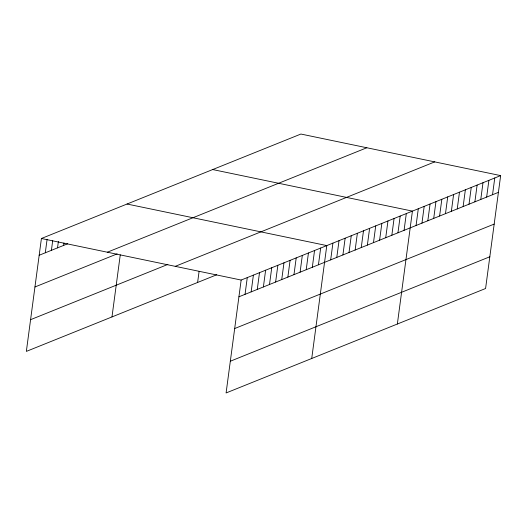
<?xml version="1.0" encoding="UTF-8"?>
<svg xmlns="http://www.w3.org/2000/svg" width="527" height="527" viewBox="0 0 527 527"><rect width="100%" height="100%" fill="white"/><g stroke="black" fill="none" stroke-linecap="round" stroke-linejoin="round"><path stroke-width="0.79" d="M500.65 175.603L241.155 280.054L226.09 392.958L485.584 288.506L500.65 175.603L300.91 134.042L41.416 238.494L26.35 351.397L216.729 274.765M45.296 252.789L47.107 239.225M51.409 250.325L52.687 240.753M57.529 247.868L58.378 241.485M63.648 245.404L63.965 243.006M111.981 316.931L120.268 254.844M197.618 282.459L199.094 271.359M245.035 294.349L247.275 277.591M251.155 291.886L253.388 275.127M257.268 289.422L259.508 272.663M263.388 286.958L265.621 270.206M269.501 284.501L271.741 267.742M275.621 282.037L277.854 265.279M281.734 279.573L283.974 262.815M287.854 277.11L290.087 260.358M293.974 274.653L296.207 257.894M300.087 272.189L302.32 255.43M306.207 269.725L308.44 252.973M312.32 267.261L314.553 250.509M318.44 264.804L320.673 248.046M311.727 358.485L326.793 245.582L127.047 204.028M330.673 259.877L332.906 243.125M336.786 257.413L339.026 240.661M342.906 254.956L345.139 238.197M349.019 252.492L351.259 235.734M355.139 250.029L357.372 233.277M361.252 247.565L363.492 230.813M367.372 245.108L369.605 228.349M373.485 242.644L375.725 225.885M379.605 240.18L381.838 223.428M385.718 237.717L387.958 220.965M391.838 235.259L394.071 218.501M397.951 232.796L400.191 216.037M404.071 230.332L406.304 213.58M397.358 324.019L412.424 211.116L212.677 169.556M416.066 225.503L418.306 208.745M421.949 223.138L424.189 206.38M427.832 220.767L430.065 204.015M433.714 218.402L435.948 201.643M439.597 216.03L441.83 199.278M445.48 213.666L447.713 196.907M451.362 211.301L453.595 194.542M457.238 208.929L459.478 192.177M463.121 206.564L465.361 189.806M469.004 204.193L471.243 187.441M474.886 201.828L477.119 185.069M480.769 199.463L483.002 182.704M486.652 197.091L488.885 180.339M492.534 194.726L494.767 177.968M39.176 255.252L67.726 243.764M107.33 252.209L366.825 147.758M34.947 286.978L117.178 253.876M30.586 319.672L167.869 264.409M175.241 266.339L434.735 161.888M238.922 296.806L498.417 192.355M234.686 328.538L494.181 224.087M230.325 361.226L489.82 256.774M41.416 238.494L241.155 280.054"/></g></svg>
